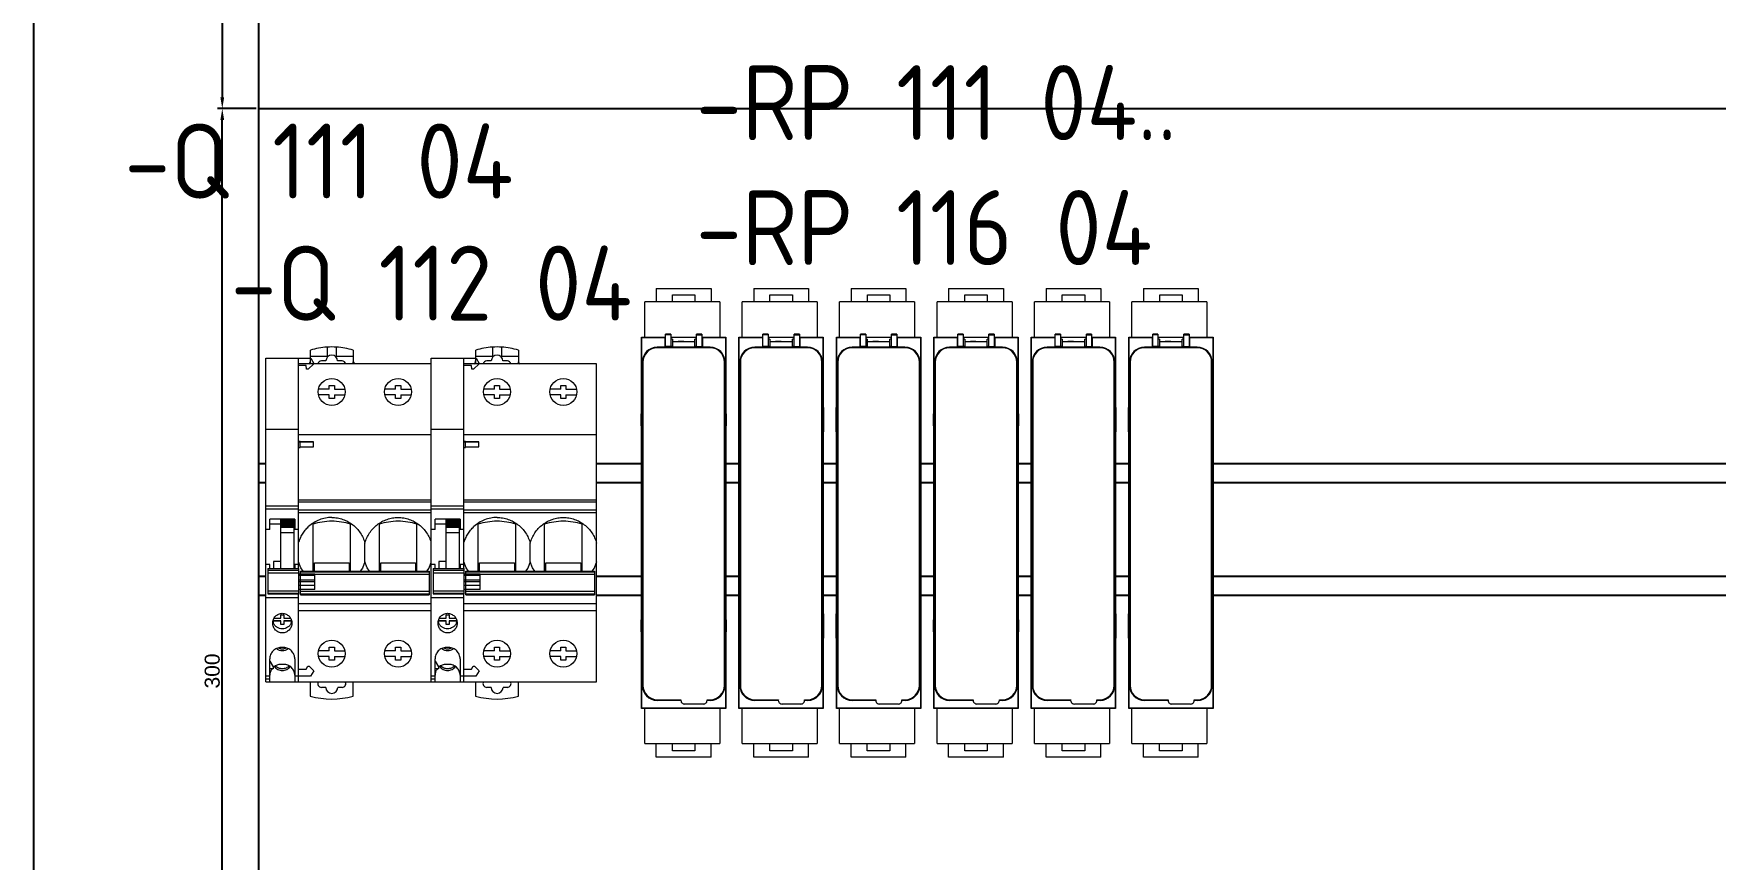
# Model space of a CAD drawing. Header units: millimetres. Extents: x 0 to 69574, y -5 to 41746.
# Drawn here: x 39064.2 to 39512.9, y 31439.2 to 31659.4 of the extents above; entities that cross this region are included whole.
import ezdxf
from ezdxf.enums import TextEntityAlignment as Align

# ---------------------------------------------------------------- set-up
doc = ezdxf.new("R2010")
doc.units = ezdxf.units.MM
doc.set_wipeout_variables(frame=1)
doc.layers.add('! NO PLOT !', color=7, linetype='Continuous', true_color=0xff75dd, plot=False)
doc.layers.add('000-PI-Oprema', color=30, linetype='Continuous', lineweight=5)
for name, color, linetype in [('000-PI-ORMAR', 2, 'Continuous'), ('000-PI_TEXT', 7, 'Continuous'), ('002-PI-Kabelska kanalica', 150, 'Continuous'), ('004-PI-DIN Šina', 3, 'Continuous')]:
    doc.layers.add(name, color=color, linetype=linetype)
doc.styles.add('PI0', font='isocpeur.ttf', dxfattribs={"width": 0.9})
doc.styles.get("Standard").update_dxf_attribs({"font": 'arial.ttf'})
doc.dimstyles.new('ISO-25', dxfattribs={"dimtxt": 4, "dimasz": 3, "dimexe": 1.25, "dimexo": 0.625, "dimtad": 1, "dimtxsty": 'Standard', "dimcen": 3, "dimadec": 0, "dimazin": 0, "dimtfac": 1, "dimtmove": 0, "dimatfit": 3, "dimfxl": 1, "dimarcsym": 0})

# ---------------------------------------------------------------- blocks, each defined once
blk = doc.blocks.new('*U1111')
at = {"layer": '004-PI-DIN Šina'}
blk.add_lwpolyline([(570, -17.5), (570, 17.5), (0, 17.5), (0, -17.5)], close=True, dxfattribs=at)
for points in [[(0, 12.5), (570, 12.5)], [(0, -12.5), (570, -12.5)]]:
    blk.add_lwpolyline(points, dxfattribs=at)
blk = doc.blocks.new('8606.000_montažna')
at = {"layer": '000-PI-ORMAR'}
blk.add_line((50683.39, 38449.42), (50683.39, 36559.42), dxfattribs=at)
blk = doc.blocks.new('*U1110')
at = {"layer": '002-PI-Kabelska kanalica'}
for p, q in [((40, -100), (40, 470)), ((-20, -100), (40, -100))]:
    blk.add_line(p, q, dxfattribs=at)
blk = doc.blocks.new('*D1394')
at = {"layer": '! NO PLOT !', "color": 0, "lineweight": -2, "ltscale": 0.25, "transparency": 16777216}
for p, q in [((39123.55, 31699.4), (39113.26, 31699.4)), ((39114.51, 31696.4), (39114.51, 31642.4)), ((39123.55, 31639.4), (39113.26, 31639.4))]:
    blk.add_line(p, q, dxfattribs=at)
at = {"layer": '! NO PLOT !', "color": 0, "ltscale": 0.25, "transparency": 16777216}
for points in [[(39114.01, 31696.4), (39115.01, 31696.4), (39114.51, 31699.4)], [(39114.01, 31642.4), (39115.01, 31642.4), (39114.51, 31639.4)]]:
    blk.add_solid(points, dxfattribs=at)
at = {"layer": 'Defpoints', "color": 0, "ltscale": 0.25, "transparency": 16777216}
for p in [(39124.17, 31699.4), (39114.51, 31639.4), (39124.17, 31639.4)]:
    blk.add_point(p, dxfattribs=at)
at = {"layer": '! NO PLOT !', "color": 0, "ltscale": 0.25, "transparency": 16777216, "insert": (39111.84, 31669.4), "char_height": 4, "attachment_point": 5, "rotation": 90}
blk.add_mtext('60', dxfattribs=at)
blk = doc.blocks.new('*D1370')
at = {"layer": '! NO PLOT !', "color": 0, "lineweight": -2, "ltscale": 0.25, "transparency": 16777216}
for p, q in [((39123.55, 31639.4), (39113.26, 31639.4)), ((39114.51, 31342.4), (39114.51, 31636.4)), ((39123.55, 31339.4), (39113.26, 31339.4))]:
    blk.add_line(p, q, dxfattribs=at)
at = {"layer": '! NO PLOT !', "color": 0, "ltscale": 0.25, "transparency": 16777216}
for points in [[(39114.01, 31636.4), (39115.01, 31636.4), (39114.51, 31639.4)], [(39114.01, 31342.4), (39115.01, 31342.4), (39114.51, 31339.4)]]:
    blk.add_solid(points, dxfattribs=at)
at = {"layer": 'Defpoints', "color": 0, "ltscale": 0.25, "transparency": 16777216}
for p in [(39114.51, 31639.4), (39124.17, 31639.4), (39124.17, 31339.4)]:
    blk.add_point(p, dxfattribs=at)
at = {"layer": '! NO PLOT !', "color": 0, "ltscale": 0.25, "transparency": 16777216, "insert": (39111.84, 31489.4), "char_height": 4, "attachment_point": 5, "rotation": 90}
blk.add_mtext('300', dxfattribs=at)
blk = doc.blocks.new('*U1084')
at = {"layer": '002-PI-Kabelska kanalica'}
for p, q in [((-20, -100), (-20, 1420)), ((40, -100), (40, 1420))]:
    blk.add_line(p, q, dxfattribs=at)
blk = doc.blocks.new('A9F74206')
at = {"layer": '000-PI-Oprema'}
for centre, radius, start, end in [((43774.23, 37206.69), 19.35, 93.7668, 107.1978), ((43774.23, 37206.69), 19.35, 86.3591, 93.7668), ((43774.23, 37206.69), 19.35, 72.9337, 86.3591), ((43774.21, 37154.14), 22, 254.849, 285.151)]:
    blk.add_arc(centre, radius, start, end, dxfattribs=at)
at = {"ltscale": 0.25}
blk.add_wipeout([(43765.36, 37221.54), (43800.76, 37221.54), (43800.76, 37136.74), (43765.36, 37136.74)], dxfattribs=at).dxf.layer = '000-PI-Oprema'
at = {"layer": '000-PI-Oprema'}
for p, q in [((43768.51, 37223.54), (43768.51, 37225.18)), ((43768.51, 37222.11), (43768.51, 37223.54)), ((43772.96, 37223.54), (43768.51, 37223.54)), ((43772.96, 37226), (43772.96, 37223.54)), ((43775.46, 37223.54), (43775.46, 37226)), ((43779.91, 37223.54), (43775.46, 37223.54)), ((43779.91, 37225.19), (43779.91, 37223.54)), ((43779.91, 37223.54), (43779.91, 37222.11)), ((43765.36, 37136.74), (43765.36, 37221.54)), ((43800.76, 37221.54), (43765.36, 37221.54)), ((43772.66, 37222.31), (43771.46, 37222.31)), ((43776.96, 37222.31), (43775.76, 37222.31)), ((43800.76, 37136.74), (43800.76, 37221.54)), ((43773.51, 37214.81), (43770.69, 37214.81)), ((43773.51, 37214.81), (43773.51, 37215.81)), ((43773.51, 37215.81), (43774.91, 37215.81)), ((43774.91, 37215.81), (43774.91, 37214.81)), ((43774.91, 37214.81), (43777.73, 37214.81)), ((43791.21, 37214.81), (43788.39, 37214.81)), ((43791.21, 37214.81), (43791.21, 37215.81)), ((43791.21, 37215.81), (43792.61, 37215.81)), ((43792.61, 37215.81), (43792.61, 37214.81)), ((43792.61, 37214.81), (43795.43, 37214.81)), ((43773.51, 37213.31), (43770.69, 37213.31)), ((43773.51, 37212.31), (43773.51, 37213.31)), ((43774.91, 37212.31), (43773.51, 37212.31)), ((43774.91, 37213.31), (43774.91, 37212.31)), ((43774.91, 37213.31), (43777.73, 37213.31)), ((43791.21, 37213.31), (43788.39, 37213.31)), ((43791.21, 37212.31), (43791.21, 37213.31)), ((43792.61, 37212.31), (43791.21, 37212.31)), ((43792.61, 37213.31), (43792.61, 37212.31)), ((43792.61, 37213.31), (43795.43, 37213.31)), ((43800.76, 37202.64), (43765.36, 37202.64)), ((43800.76, 37185.14), (43765.36, 37185.14)), ((43765.36, 37184.74), (43800.76, 37184.74)), ((43765.36, 37182.64), (43800.76, 37182.64)), ((43800.76, 37181.84), (43765.36, 37181.84)), ((43769.21, 37166.23), (43769.21, 37178.78)), ((43779.21, 37166.23), (43779.21, 37178.78)), ((43786.91, 37166.23), (43786.91, 37178.78)), ((43796.91, 37166.23), (43796.91, 37178.78)), ((43783.06, 37168.72), (43783.06, 37173.72)), ((43765.91, 37159.95), (43765.91, 37166.23)), ((43765.91, 37166.23), (43800.21, 37166.23)), ((43800.21, 37165.96), (43765.91, 37165.96)), ((43800.21, 37165.39), (43765.91, 37165.39)), ((43769.56, 37166.23), (43769.56, 37168.44)), ((43769.56, 37168.44), (43778.86, 37168.44)), ((43778.86, 37168.44), (43778.86, 37166.23)), ((43787.26, 37168.44), (43796.56, 37168.44)), ((43787.26, 37166.23), (43787.26, 37168.44)), ((43796.56, 37168.44), (43796.56, 37166.23)), ((43800.21, 37166.23), (43800.21, 37159.95)), ((43800.21, 37160.79), (43765.91, 37160.79)), ((43765.91, 37160.16), (43800.21, 37160.16)), ((43765.91, 37159.95), (43800.21, 37159.95)), ((43765.36, 37157.64), (43800.76, 37157.64)), ((43800.76, 37155.63), (43765.36, 37155.63)), ((43773.51, 37144.99), (43770.69, 37144.99)), ((43773.51, 37143.49), (43770.69, 37143.49)), ((43773.51, 37145.99), (43774.91, 37145.99)), ((43773.51, 37144.99), (43773.51, 37145.99)), ((43773.51, 37142.49), (43773.51, 37143.49)), ((43774.91, 37142.49), (43773.51, 37142.49)), ((43774.91, 37145.99), (43774.91, 37144.99)), ((43774.91, 37144.99), (43777.73, 37144.99)), ((43774.91, 37143.49), (43777.73, 37143.49)), ((43774.91, 37143.49), (43774.91, 37142.49)), ((43791.21, 37144.99), (43788.39, 37144.99)), ((43791.21, 37143.49), (43788.39, 37143.49)), ((43791.21, 37145.99), (43792.61, 37145.99)), ((43791.21, 37144.99), (43791.21, 37145.99)), ((43791.21, 37142.49), (43791.21, 37143.49)), ((43792.61, 37142.49), (43791.21, 37142.49)), ((43792.61, 37145.99), (43792.61, 37144.99)), ((43792.61, 37144.99), (43795.43, 37144.99)), ((43792.61, 37143.49), (43795.43, 37143.49)), ((43792.61, 37143.49), (43792.61, 37142.49)), ((43765.36, 37136.74), (43800.76, 37136.74)), ((43768.46, 37136.74), (43768.46, 37132.91)), ((43772.61, 37135.24), (43771.46, 37135.24)), ((43776.96, 37135.24), (43775.81, 37135.24)), ((43779.96, 37132.91), (43779.96, 37136.74))]:
    blk.add_line(p, q, dxfattribs=at)
for points in [[(43766.62, 37166.23), (43765.95, 37167.15), (43765.36, 37168.72)], [(43783.06, 37168.72), (43782.43, 37167.05), (43781.81, 37166.23)], [(43784.31, 37166.23), (43783.68, 37167.09), (43783.06, 37168.72)], [(43800.76, 37168.72), (43800.12, 37167.04), (43799.51, 37166.23)]]:
    blk.add_lwpolyline(points, dxfattribs=at)
for centre in [(43774.21, 37214.06), (43791.91, 37214.06), (43774.21, 37144.24), (43791.91, 37144.24)]:
    blk.add_circle(centre, 3.6, dxfattribs=at)
for centre, radius, start, end in [((43767.51, 37222.33), 0.997, 308.5163, 347.0319), ((43767.51, 37222.33), 0.997, 347.0631, 359.9849), ((43771.46, 37221.31), 1, 90.0557, 166.524), ((43776.96, 37221.31), 1, 13.4739, 89.9443), ((43780.91, 37222.33), 0.998, 180.0152, 192.8736), ((43780.91, 37222.33), 0.997, 192.9049, 231.4838), ((43771.46, 37136.24), 1, 149.9964, 270), ((43774.21, 37135.24), 1.6, 180, 0), ((43776.96, 37136.24), 1, 270, 30.0038)]:
    blk.add_arc(centre, radius, start, end, dxfattribs=at)
blk.add_ellipse((43774.21, 37222.31), major_axis=(0, 1.55), ratio=0.997493, start_param=-1.570796, end_param=1.570796, dxfattribs=at)
for points, knots in [([(43768.51, 37222.11), (43768.51, 37222.01), (43768.48, 37221.8), (43768.39, 37221.62), (43768.33, 37221.53)], [0, 0, 0, 0, 0.500039, 1, 1, 1, 1]), ([(43780.09, 37221.53), (43780.03, 37221.62), (43779.94, 37221.8), (43779.91, 37222.01), (43779.91, 37222.11)], [0, 0, 0, 0, 0.499961, 1, 1, 1, 1]), ([(43765.36, 37173.72), (43765.48, 37174.14), (43765.77, 37174.96), (43766.37, 37176.13), (43767.12, 37177.2), (43767.72, 37177.84), (43768.04, 37178.14)], [0, 0, 0, 0, 0.249803, 0.499808, 0.749905, 1, 1, 1, 1]), ([(43774.21, 37180.56), (43773.65, 37180.56), (43772.52, 37180.45), (43770.88, 37179.98), (43769.36, 37179.21), (43768.46, 37178.52), (43768.04, 37178.14)], [0, 0, 0, 0, 0.249983, 0.499973, 0.749982, 1, 1, 1, 1]), ([(43774.21, 37179.55), (43773.35, 37179.55), (43771.66, 37179.42), (43770, 37179.04), (43769.21, 37178.78)], [0, 0, 0, 0, 0.509146, 1, 1, 1, 1]), ([(43774.21, 37180.56), (43774.71, 37180.56), (43775.47, 37180.5), (43776.45, 37180.29), (43777.41, 37180), (43778.56, 37179.49), (43779.82, 37178.67), (43780.93, 37177.65), (43781.86, 37176.46), (43782.59, 37175.14), (43782.93, 37174.2), (43783.06, 37173.72)], [0, 0, 0, 0, 0.125046, 0.187644, 0.250209, 0.375224, 0.500253, 0.625262, 0.750232, 0.875163, 1, 1, 1, 1]), ([(43779.21, 37178.78), (43778.42, 37179.04), (43776.77, 37179.42), (43775.07, 37179.55), (43774.21, 37179.55)], [0, 0, 0, 0, 0.490854, 1, 1, 1, 1]), ([(43783.06, 37173.72), (43783.19, 37174.2), (43783.54, 37175.14), (43784.26, 37176.46), (43785.2, 37177.65), (43786.31, 37178.67), (43787.57, 37179.49), (43788.95, 37180.1), (43790.41, 37180.47), (43791.41, 37180.56), (43791.91, 37180.56)], [0, 0, 0, 0, 0.124861, 0.249813, 0.374793, 0.499813, 0.624849, 0.749888, 0.874952, 1, 1, 1, 1]), ([(43791.91, 37179.55), (43791.05, 37179.55), (43789.36, 37179.42), (43787.7, 37179.04), (43786.91, 37178.78)], [0, 0, 0, 0, 0.509146, 1, 1, 1, 1]), ([(43791.91, 37180.56), (43792.41, 37180.56), (43793.17, 37180.5), (43794.15, 37180.29), (43795.11, 37180), (43796.26, 37179.49), (43797.52, 37178.67), (43798.63, 37177.65), (43799.56, 37176.46), (43800.29, 37175.14), (43800.63, 37174.2), (43800.76, 37173.72)], [0, 0, 0, 0, 0.125046, 0.187644, 0.250209, 0.375224, 0.500253, 0.625262, 0.750232, 0.875163, 1, 1, 1, 1]), ([(43796.91, 37178.78), (43796.12, 37179.04), (43794.47, 37179.42), (43792.77, 37179.55), (43791.91, 37179.55)], [0, 0, 0, 0, 0.490854, 1, 1, 1, 1])]:
    blk.add_open_spline(points, degree=3, knots=knots, dxfattribs=at)
blk = doc.blocks.new('A9A26914')
at = {"layer": '000-PI-Oprema'}
for p, q in [((43592.56, 37141.85), (43593.37, 37140.45)), ((43593.37, 37140.45), (43591.87, 37138.95)), ((43593.32, 37118.23), (43593.32, 37119.58)), ((43593.67, 37080.21), (43593.67, 37084.29)), ((43591.81, 37059.7), (43592.18, 37059.7)), ((43592.18, 37059.7), (43593.37, 37058.51)), ((43593.37, 37058.51), (43592.53, 37057.05))]:
    blk.add_line(p, q, dxfattribs=at)
at = {"ltscale": 0.25}
blk.add_wipeout([(43580.62, 37055.55), (43589.32, 37055.55), (43589.32, 37141.85), (43580.62, 37141.85)], dxfattribs=at).dxf.layer = '000-PI-Oprema'
at = {"layer": '000-PI-Oprema'}
for p, q in [((43580.62, 37055.55), (43580.62, 37141.85)), ((43580.62, 37141.85), (43592.56, 37141.85)), ((43589.32, 37085.77), (43589.32, 37141.85)), ((43591.37, 37139.95), (43589.32, 37139.95)), ((43591.46, 37138.95), (43591.37, 37139.95)), ((43591.87, 37138.95), (43591.46, 37138.95)), ((43580.62, 37122.95), (43589.32, 37122.95)), ((43589.32, 37119.67), (43589.72, 37119.67)), ((43589.72, 37119.66), (43589.32, 37119.66)), ((43589.72, 37119.51), (43589.32, 37119.51)), ((43589.72, 37118.05), (43589.72, 37119.67)), ((43593.32, 37119.58), (43589.72, 37119.58)), ((43589.72, 37119.58), (43593.32, 37119.58)), ((43589.72, 37119.52), (43593.32, 37119.52)), ((43589.32, 37118.05), (43589.72, 37118.05)), ((43589.72, 37118.23), (43593.32, 37118.23)), ((43589.32, 37102.44), (43580.62, 37102.44)), ((43580.62, 37101.65), (43589.32, 37101.65)), ((43581.62, 37096.19), (43581.62, 37098.96)), ((43588.32, 37098.96), (43581.62, 37098.96)), ((43581.62, 37097.69), (43584.62, 37097.69)), ((43584.62, 37085.77), (43584.62, 37098.76)), ((43584.62, 37098.76), (43588.12, 37098.76)), ((43588.12, 37098.72), (43584.62, 37098.72)), ((43584.62, 37098.61), (43588.12, 37098.61)), ((43588.12, 37098.28), (43584.62, 37098.28)), ((43584.62, 37098.05), (43588.12, 37098.05)), ((43588.12, 37097.72), (43584.62, 37097.72)), ((43584.62, 37097.49), (43588.12, 37097.49)), ((43588.12, 37097.16), (43584.62, 37097.16)), ((43584.62, 37097.03), (43588.12, 37097.03)), ((43588.12, 37096.72), (43584.62, 37096.72)), ((43588.12, 37085.77), (43588.12, 37098.76)), ((43588.12, 37097.69), (43588.32, 37097.69)), ((43588.32, 37098.96), (43588.32, 37096.19)), ((43581.62, 37096.19), (43580.62, 37096.19)), ((43584.62, 37095.33), (43588.12, 37095.33)), ((43589.32, 37096.19), (43588.32, 37096.19)), ((43581.12, 37085.77), (43589.37, 37085.77)), ((43581.12, 37085.77), (43581.12, 37079.02)), ((43589.37, 37085.28), (43581.12, 37085.28)), ((43581.12, 37084.64), (43589.37, 37084.64)), ((43581.62, 37085.77), (43581.62, 37086.84)), ((43584.62, 37087.65), (43582.62, 37087.65)), ((43582.62, 37087.65), (43582.62, 37085.77)), ((43588.32, 37086.84), (43588.32, 37085.77)), ((43589.37, 37079.02), (43589.37, 37085.77)), ((43593.67, 37084.29), (43589.37, 37084.29)), ((43589.37, 37084), (43593.67, 37084)), ((43589.37, 37079.75), (43581.12, 37079.75)), ((43589.37, 37079.1), (43581.12, 37079.1)), ((43581.12, 37079.02), (43589.37, 37079.02)), ((43589.32, 37055.55), (43589.32, 37079.02)), ((43593.67, 37082.64), (43589.37, 37082.64)), ((43593.67, 37082.21), (43589.37, 37082.21)), ((43589.37, 37081.31), (43593.67, 37081.31)), ((43593.67, 37080.21), (43589.37, 37080.21)), ((43589.32, 37077.95), (43580.62, 37077.95)), ((43584.57, 37071.74), (43582.48, 37071.74)), ((43584.57, 37071.77), (43582.49, 37071.77)), ((43582.76, 37072.5), (43584.57, 37072.5)), ((43584.57, 37073.42), (43585.37, 37073.42)), ((43584.57, 37072.5), (43584.57, 37073.42)), ((43584.57, 37070.83), (43584.57, 37071.77)), ((43585.37, 37070.85), (43584.57, 37070.85)), ((43585.37, 37070.83), (43584.57, 37070.83)), ((43585.37, 37073.42), (43585.37, 37072.5)), ((43585.37, 37072.5), (43587.18, 37072.5)), ((43587.46, 37071.77), (43585.37, 37071.77)), ((43585.37, 37071.77), (43585.37, 37070.83)), ((43587.46, 37071.74), (43585.37, 37071.74)), ((43581.62, 37055.55), (43581.62, 37061.64)), ((43581.62, 37061.05), (43582.57, 37059.55)), ((43585.32, 37064.67), (43584.62, 37064.67)), ((43588.32, 37061.64), (43588.32, 37055.55)), ((43581.62, 37057.05), (43580.62, 37057.05)), ((43580.62, 37056.35), (43581.62, 37056.35)), ((43582.57, 37059.05), (43581.62, 37059.05)), ((43582.57, 37059.55), (43582.57, 37059.05)), ((43585.37, 37060.17), (43584.57, 37060.17)), ((43585.32, 37060.18), (43584.62, 37060.18)), ((43592.53, 37057.05), (43588.32, 37057.05)), ((43589.32, 37058.95), (43591.37, 37058.95)), ((43591.37, 37058.95), (43591.81, 37059.7)), ((43580.62, 37055.55), (43589.32, 37055.55))]:
    blk.add_line(p, q, dxfattribs=at)
for centre, radius, start, end in [((43584.83, 37072.14), 2.41, 191.0149, 198.7633), ((43584.83, 37072.14), 2.41, 198.7596, 203.3378), ((43585.11, 37072.14), 2.41, 336.663, 341.241), ((43585.12, 37072.14), 2.4, 341.2373, 348.9979), ((43584.97, 37066.95), 2.61, 245.6606, 256.7055), ((43584.97, 37066.97), 2.63, 256.711, 261.1084), ((43584.97, 37066.98), 2.64, 261.103, 269.9851), ((43584.97, 37066.98), 2.64, 270.0149, 278.8976), ((43584.97, 37066.97), 2.63, 278.8922, 283.2899), ((43584.98, 37066.95), 2.61, 283.2884, 294.3539), ((43584.56, 37057.2), 2.96, 130.1561, 132.1545)]:
    blk.add_arc(centre, radius, start, end, dxfattribs=at)
for points in [[(43581.62, 37086.84), (43581.29, 37086.84), (43580.96, 37086.84), (43580.62, 37086.84)], [(43589.32, 37086.84), (43588.99, 37086.84), (43588.66, 37086.84), (43588.32, 37086.84)]]:
    blk.add_open_spline(points, degree=3, dxfattribs=at)
for points, knots in [([(43582.42, 37071.19), (43582.42, 37071.36), (43582.45, 37071.7), (43582.6, 37072.19), (43582.83, 37072.64), (43583.15, 37073.05), (43583.53, 37073.38), (43583.98, 37073.63), (43584.46, 37073.78), (43584.8, 37073.82), (43584.97, 37073.82)], [0, 0, 0, 0, 0.124919, 0.249956, 0.374927, 0.499943, 0.624963, 0.749961, 0.875027, 1, 1, 1, 1]), ([(43584.97, 37068.59), (43584.8, 37068.59), (43584.47, 37068.62), (43583.98, 37068.77), (43583.53, 37069.02), (43583.15, 37069.35), (43582.83, 37069.75), (43582.6, 37070.2), (43582.45, 37070.69), (43582.42, 37071.03), (43582.42, 37071.19)], [0, 0, 0, 0, 0.125015, 0.250108, 0.375103, 0.5001, 0.625084, 0.750024, 0.875056, 1, 1, 1, 1]), ([(43584.97, 37069.67), (43584.72, 37069.67), (43584.22, 37069.74), (43583.54, 37070.05), (43582.98, 37070.54), (43582.72, 37070.96), (43582.62, 37071.19)], [0, 0, 0, 0, 0.252806, 0.5042, 0.753336, 1, 1, 1, 1]), ([(43584.97, 37073.82), (43585.14, 37073.82), (43585.48, 37073.78), (43585.97, 37073.63), (43586.41, 37073.38), (43586.8, 37073.05), (43587.11, 37072.64), (43587.35, 37072.19), (43587.49, 37071.7), (43587.52, 37071.36), (43587.52, 37071.19)], [0, 0, 0, 0, 0.124979, 0.250049, 0.375041, 0.500054, 0.625065, 0.750031, 0.875075, 1, 1, 1, 1]), ([(43587.52, 37071.19), (43587.52, 37071.03), (43587.49, 37070.69), (43587.35, 37070.2), (43587.11, 37069.75), (43586.8, 37069.35), (43586.41, 37069.02), (43585.97, 37068.77), (43585.48, 37068.62), (43585.14, 37068.59), (43584.97, 37068.59)], [0, 0, 0, 0, 0.12494, 0.249969, 0.374913, 0.499901, 0.624903, 0.749901, 0.87499, 1, 1, 1, 1]), ([(43587.33, 37071.19), (43587.23, 37070.96), (43586.97, 37070.54), (43586.4, 37070.05), (43585.72, 37069.74), (43585.22, 37069.67), (43584.97, 37069.67)], [0, 0, 0, 0, 0.246664, 0.4958, 0.747194, 1, 1, 1, 1]), ([(43584.62, 37064.67), (43584.43, 37064.67), (43584.03, 37064.63), (43583.46, 37064.45), (43582.94, 37064.17), (43582.48, 37063.79), (43582.11, 37063.32), (43581.83, 37062.8), (43581.66, 37062.23), (43581.62, 37061.83), (43581.62, 37061.64)], [0, 0, 0, 0, 0.12527, 0.250537, 0.375716, 0.500798, 0.625765, 0.75061, 0.875372, 1, 1, 1, 1]), ([(43583.42, 37064.41), (43583.64, 37064.24), (43584.14, 37063.99), (43584.7, 37063.9), (43584.97, 37063.9)], [0, 0, 0, 0, 0.49829, 1, 1, 1, 1]), ([(43584.97, 37063.9), (43585.25, 37063.9), (43585.8, 37063.99), (43586.3, 37064.24), (43586.53, 37064.41)], [0, 0, 0, 0, 0.50171, 1, 1, 1, 1]), ([(43588.32, 37061.64), (43588.32, 37061.83), (43588.28, 37062.23), (43588.11, 37062.8), (43587.84, 37063.32), (43587.46, 37063.78), (43587.01, 37064.17), (43586.48, 37064.45), (43585.92, 37064.63), (43585.52, 37064.67), (43585.32, 37064.67)], [0, 0, 0, 0, 0.124613, 0.249358, 0.374199, 0.499167, 0.62425, 0.749435, 0.874718, 1, 1, 1, 1]), ([(43582.25, 37059.06), (43582.15, 37058.93), (43581.97, 37058.66), (43581.77, 37058.23), (43581.65, 37057.76), (43581.62, 37057.44), (43581.62, 37057.29)], [0, 0, 0, 0, 0.251445, 0.501677, 0.751234, 1, 1, 1, 1]), ([(43584.62, 37060.18), (43584.44, 37060.18), (43584.08, 37060.15), (43583.56, 37060.01), (43583.08, 37059.79), (43582.78, 37059.58), (43582.65, 37059.47)], [0, 0, 0, 0, 0.251122, 0.501975, 0.751634, 1, 1, 1, 1]), ([(43582.87, 37059.64), (43582.99, 37059.47), (43583.26, 37059.17), (43583.78, 37058.83), (43584.36, 37058.62), (43584.77, 37058.57), (43584.97, 37058.57)], [0, 0, 0, 0, 0.247399, 0.496815, 0.747955, 1, 1, 1, 1]), ([(43584.97, 37059.01), (43584.8, 37059.01), (43584.45, 37059.04), (43583.95, 37059.2), (43583.5, 37059.44), (43583.23, 37059.67), (43583.11, 37059.79)], [0, 0, 0, 0, 0.251537, 0.502418, 0.752062, 1, 1, 1, 1]), ([(43586.83, 37059.79), (43586.71, 37059.67), (43586.45, 37059.44), (43585.99, 37059.2), (43585.49, 37059.04), (43585.15, 37059.01), (43584.97, 37059.01)], [0, 0, 0, 0, 0.247939, 0.497584, 0.748464, 1, 1, 1, 1]), ([(43584.97, 37058.57), (43585.18, 37058.57), (43585.59, 37058.62), (43586.17, 37058.83), (43586.68, 37059.17), (43586.96, 37059.47), (43587.07, 37059.64)], [0, 0, 0, 0, 0.252045, 0.503185, 0.752601, 1, 1, 1, 1]), ([(43588.32, 37057.29), (43588.32, 37057.48), (43588.28, 37057.86), (43588.11, 37058.4), (43587.83, 37058.91), (43587.46, 37059.35), (43587, 37059.71), (43586.48, 37059.98), (43585.91, 37060.15), (43585.52, 37060.18), (43585.32, 37060.18)], [0, 0, 0, 0, 0.12283, 0.246082, 0.369858, 0.494448, 0.619883, 0.746065, 0.872922, 1, 1, 1, 1])]:
    blk.add_open_spline(points, degree=3, knots=knots, dxfattribs=at)
blk = doc.blocks.new('XPSBAC14AC')
blk.add_wipeout([(51947.94, 38327.31), (51951.03, 38327.31), (51951.03, 38330.91), (51965.63, 38330.91), (51965.63, 38327.31), (51967.94, 38327.31), (51967.94, 38317.9), (51969.58, 38317.9), (51969.58, 38218.9), (51967.94, 38218.9), (51967.94, 38209.5), (51965.63, 38209.5), (51965.63, 38205.9), (51951.03, 38205.9), (51951.03, 38209.5), (51947.94, 38209.5), (51947.94, 38218.9), (51947.08, 38218.9), (51947.08, 38317.9), (51947.94, 38317.9)]).dxf.layer = '000-PI-Oprema'
at = {"layer": '000-PI-Oprema'}
for p, q in [((51951.03, 38330.91), (51965.63, 38330.91)), ((51951.03, 38330.91), (51951.03, 38327.31)), ((51965.63, 38330.91), (51965.63, 38327.31)), ((51967.94, 38327.31), (51947.94, 38327.31)), ((51947.94, 38317.9), (51947.94, 38327.31)), ((51955.34, 38329.2), (51961.33, 38329.2)), ((51955.34, 38327.31), (51955.34, 38329.2)), ((51961.33, 38329.2), (51961.33, 38327.31)), ((51967.94, 38327.31), (51967.94, 38317.9)), ((51947.08, 38317.9), (51953.47, 38317.9)), ((51947.17, 38317.82), (51947.08, 38317.9)), ((51947.08, 38299.18), (51947.08, 38317.9)), ((51947.17, 38317.82), (51953.33, 38317.82)), ((51947.17, 38218.99), (51947.17, 38317.82)), ((51953.33, 38317.9), (51953.33, 38315.25)), ((51953.47, 38317.4), (51953.33, 38317.4)), ((51954.89, 38318.75), (51953.47, 38318.75)), ((51953.47, 38315.09), (51953.47, 38318.75)), ((51954.89, 38318.56), (51953.47, 38318.56)), ((51954.89, 38318.75), (51954.89, 38315.09)), ((51954.89, 38317.9), (51961.77, 38317.9)), ((51955.33, 38317.4), (51954.89, 38317.4)), ((51955.33, 38317.4), (51955.33, 38315.4)), ((51961.77, 38317.4), (51961.33, 38317.4)), ((51961.33, 38315.4), (51961.33, 38317.4)), ((51963.19, 38318.75), (51961.77, 38318.75)), ((51961.77, 38315.09), (51961.77, 38318.75)), ((51961.77, 38318.56), (51963.19, 38318.56)), ((51963.19, 38318.75), (51963.19, 38315.09)), ((51963.19, 38317.9), (51969.58, 38317.9)), ((51963.33, 38317.4), (51963.19, 38317.4)), ((51963.33, 38317.9), (51963.33, 38315.25)), ((51963.33, 38317.82), (51969.49, 38317.82)), ((51969.49, 38317.82), (51969.58, 38317.9)), ((51969.49, 38317.82), (51969.49, 38218.99)), ((51969.58, 38317.9), (51969.58, 38299.18)), ((51953.47, 38315.25), (51951.28, 38315.25)), ((51951.28, 38315.08), (51951.28, 38315.25)), ((51965.38, 38315.08), (51951.28, 38315.08)), ((51953.47, 38315.4), (51953.33, 38315.4)), ((51954.89, 38315.46), (51953.47, 38315.46)), ((51955.33, 38315.4), (51954.89, 38315.4)), ((51961.77, 38315.25), (51954.89, 38315.25)), ((51955.33, 38316.76), (51958.33, 38316.79)), ((51958.33, 38316.79), (51961.33, 38316.76)), ((51961.77, 38315.4), (51961.33, 38315.4)), ((51961.77, 38315.46), (51963.19, 38315.46)), ((51963.33, 38315.4), (51963.19, 38315.4)), ((51965.38, 38315.25), (51963.19, 38315.25)), ((51965.38, 38315.25), (51965.38, 38315.08)), ((51947.28, 38311.25), (51947.45, 38311.25)), ((51947.28, 38311.25), (51947.28, 38225.05)), ((51947.45, 38311.25), (51947.45, 38225.05)), ((51969.21, 38311.25), (51969.38, 38311.25)), ((51969.21, 38225.05), (51969.21, 38311.25)), ((51969.38, 38225.05), (51969.38, 38311.25)), ((51947.14, 38300.15), (51947.08, 38300.15)), ((51969.58, 38300.15), (51969.53, 38300.15)), ((51947.02, 38297.5), (51947.11, 38297.5)), ((51947.02, 38294.3), (51947.02, 38297.5)), ((51947.06, 38299.15), (51947.14, 38299.23)), ((51947.06, 38297.5), (51947.06, 38299.15)), ((51947.11, 38297.67), (51947.08, 38297.67)), ((51947.08, 38297.67), (51947.08, 38297.5)), ((51947.11, 38294.13), (51947.11, 38297.67)), ((51969.53, 38299.23), (51969.61, 38299.15)), ((51969.59, 38297.67), (51969.56, 38297.67)), ((51969.56, 38297.67), (51969.56, 38294.13)), ((51969.56, 38297.5), (51969.64, 38297.5)), ((51969.59, 38297.5), (51969.59, 38297.67)), ((51969.61, 38299.15), (51969.61, 38297.5)), ((51969.64, 38297.5), (51969.64, 38294.3)), ((51947.11, 38294.3), (51947.02, 38294.3)), ((51947.06, 38292.65), (51947.06, 38294.3)), ((51947.14, 38292.58), (51947.06, 38292.65)), ((51947.08, 38294.3), (51947.08, 38294.13)), ((51947.08, 38294.13), (51947.11, 38294.13)), ((51947.08, 38244.18), (51947.08, 38292.63)), ((51947.08, 38291.65), (51947.14, 38291.65)), ((51969.61, 38292.65), (51969.53, 38292.58)), ((51969.53, 38291.65), (51969.58, 38291.65)), ((51969.64, 38294.3), (51969.56, 38294.3)), ((51969.56, 38294.13), (51969.59, 38294.13)), ((51969.58, 38292.63), (51969.58, 38244.18)), ((51969.59, 38294.13), (51969.59, 38294.3)), ((51969.61, 38294.3), (51969.61, 38292.65)), ((51947.02, 38239.3), (51947.02, 38242.5)), ((51947.02, 38242.5), (51947.11, 38242.5)), ((51947.06, 38244.15), (51947.14, 38244.23)), ((51947.06, 38242.5), (51947.06, 38244.15)), ((51947.14, 38245.15), (51947.08, 38245.15)), ((51947.08, 38242.67), (51947.08, 38242.5)), ((51947.11, 38242.67), (51947.08, 38242.67)), ((51947.11, 38239.13), (51947.11, 38242.67)), ((51969.58, 38245.15), (51969.53, 38245.15)), ((51969.53, 38244.23), (51969.61, 38244.15)), ((51969.56, 38242.67), (51969.56, 38239.13)), ((51969.59, 38242.67), (51969.56, 38242.67)), ((51969.56, 38242.5), (51969.64, 38242.5)), ((51969.59, 38242.5), (51969.59, 38242.67)), ((51969.61, 38244.15), (51969.61, 38242.5)), ((51969.64, 38242.5), (51969.64, 38239.3)), ((51947.11, 38239.3), (51947.02, 38239.3)), ((51947.06, 38237.65), (51947.06, 38239.3)), ((51947.14, 38237.58), (51947.06, 38237.65)), ((51947.08, 38239.3), (51947.08, 38239.13)), ((51947.08, 38239.13), (51947.11, 38239.13)), ((51947.08, 38218.9), (51947.08, 38237.63)), ((51947.08, 38236.65), (51947.14, 38236.65)), ((51969.61, 38237.65), (51969.53, 38237.58)), ((51969.53, 38236.65), (51969.58, 38236.65)), ((51969.64, 38239.3), (51969.56, 38239.3)), ((51969.56, 38239.13), (51969.59, 38239.13)), ((51969.58, 38237.63), (51969.58, 38218.9)), ((51969.59, 38239.13), (51969.59, 38239.3)), ((51969.61, 38239.3), (51969.61, 38237.65)), ((51947.45, 38225.05), (51947.28, 38225.05)), ((51969.38, 38225.05), (51969.21, 38225.05)), ((51947.17, 38218.99), (51947.08, 38218.9)), ((51969.58, 38218.9), (51947.08, 38218.9)), ((51969.49, 38218.99), (51947.17, 38218.99)), ((51947.94, 38209.5), (51947.94, 38218.9)), ((51951.28, 38221.05), (51951.28, 38221.22)), ((51951.28, 38221.22), (51957.6, 38221.22)), ((51957.6, 38221.05), (51951.28, 38221.05)), ((51963.58, 38220.05), (51958.58, 38220.05)), ((51964.57, 38221.22), (51965.42, 38221.22)), ((51965.43, 38221.05), (51964.57, 38221.05)), ((51965.43, 38221.05), (51965.42, 38221.22)), ((51967.94, 38218.9), (51967.94, 38209.5)), ((51969.49, 38218.99), (51969.58, 38218.9)), ((51947.94, 38209.5), (51967.94, 38209.5)), ((51951.03, 38205.9), (51951.03, 38209.5)), ((51965.63, 38205.9), (51951.03, 38205.9)), ((51955.33, 38207.61), (51955.33, 38209.5)), ((51961.33, 38207.61), (51955.33, 38207.61)), ((51961.33, 38209.5), (51961.33, 38207.61)), ((51965.63, 38205.9), (51965.63, 38209.5))]:
    blk.add_line(p, q, dxfattribs=at)
for centre, radius, start, end in [((51951.28, 38311.25), 4, 90, 180), ((51951.28, 38311.25), 3.83, 90, 180), ((51976.28, 37111.64), 1205.24, 90.85346, 90.99635), ((51965.38, 38311.25), 4, 0, 90), ((51965.38, 38311.25), 3.83, 0, 90), ((51951.28, 38225.05), 4, 180, 270), ((51951.28, 38225.05), 3.83, 180, 270), ((51965.38, 38225.05), 3.83, 270.6387, 0), ((51965.38, 38225.05), 4, 270.625, 0), ((51958.58, 38221.05), 1, 170.1939, 270), ((51963.58, 38221.05), 0.998, 270, 9.9366)]:
    blk.add_arc(centre, radius, start, end, dxfattribs=at)
for points, knots in [([(51947.14, 38299.69), (51947.14, 38299.72), (51947.14, 38299.78), (51947.14, 38299.87), (51947.14, 38299.94), (51947.14, 38300.01), (51947.14, 38300.06), (51947.14, 38300.1), (51947.14, 38300.12), (51947.14, 38300.13), (51947.14, 38300.14), (51947.14, 38300.15), (51947.14, 38300.15), (51947.14, 38300.15)], [0, 0, 0, 0, 0.193096, 0.38017, 0.553085, 0.705022, 0.829881, 0.880646, 0.922911, 0.956185, 0.980215, 0.994834, 1, 1, 1, 1]), ([(51947.14, 38299.23), (51947.14, 38299.23), (51947.14, 38299.24), (51947.14, 38299.24), (51947.14, 38299.25), (51947.14, 38299.28), (51947.14, 38299.32), (51947.14, 38299.37), (51947.14, 38299.44), (51947.14, 38299.55), (51947.14, 38299.63), (51947.14, 38299.69)], [0, 0, 0, 0, 0.00666, 0.022616, 0.047761, 0.081913, 0.175972, 0.300944, 0.452175, 0.623721, 1, 1, 1, 1]), ([(51969.53, 38300.15), (51969.53, 38300.15), (51969.53, 38300.15), (51969.53, 38300.14), (51969.53, 38300.13), (51969.53, 38300.12), (51969.53, 38300.1), (51969.52, 38300.06), (51969.52, 38300.01), (51969.52, 38299.94), (51969.52, 38299.87), (51969.52, 38299.78), (51969.52, 38299.72), (51969.52, 38299.69)], [0, 0, 0, 0, 0.005166, 0.019785, 0.043815, 0.077089, 0.119354, 0.170119, 0.294978, 0.446915, 0.61983, 0.806904, 1, 1, 1, 1]), ([(51969.52, 38299.69), (51969.52, 38299.63), (51969.52, 38299.55), (51969.52, 38299.44), (51969.52, 38299.37), (51969.52, 38299.32), (51969.53, 38299.28), (51969.53, 38299.25), (51969.53, 38299.24), (51969.53, 38299.24), (51969.53, 38299.23), (51969.53, 38299.23)], [0, 0, 0, 0, 0.376279, 0.547825, 0.699056, 0.824028, 0.918087, 0.952239, 0.977384, 0.99334, 1, 1, 1, 1]), ([(51947.14, 38292.11), (51947.14, 38292.17), (51947.14, 38292.26), (51947.14, 38292.36), (51947.14, 38292.43), (51947.14, 38292.49), (51947.14, 38292.53), (51947.14, 38292.55), (51947.14, 38292.56), (51947.14, 38292.57), (51947.14, 38292.58), (51947.14, 38292.58)], [0, 0, 0, 0, 0.37628, 0.547819, 0.699055, 0.824029, 0.918087, 0.952239, 0.977384, 0.99334, 1, 1, 1, 1]), ([(51947.14, 38291.65), (51947.14, 38291.65), (51947.14, 38291.66), (51947.14, 38291.66), (51947.14, 38291.68), (51947.14, 38291.69), (51947.14, 38291.71), (51947.14, 38291.74), (51947.14, 38291.79), (51947.14, 38291.86), (51947.14, 38291.94), (51947.14, 38292.03), (51947.14, 38292.08), (51947.14, 38292.11)], [0, 0, 0, 0, 0.005166, 0.019784, 0.043814, 0.077089, 0.119356, 0.170122, 0.294977, 0.4469, 0.619834, 0.806964, 1, 1, 1, 1]), ([(51969.53, 38292.58), (51969.53, 38292.58), (51969.53, 38292.57), (51969.53, 38292.56), (51969.53, 38292.55), (51969.53, 38292.53), (51969.52, 38292.49), (51969.52, 38292.43), (51969.52, 38292.36), (51969.52, 38292.26), (51969.52, 38292.17), (51969.52, 38292.11)], [0, 0, 0, 0, 0.00666, 0.022616, 0.047761, 0.081913, 0.175972, 0.300945, 0.452176, 0.623721, 1, 1, 1, 1]), ([(51969.52, 38292.11), (51969.52, 38292.08), (51969.52, 38292.03), (51969.52, 38291.94), (51969.52, 38291.86), (51969.52, 38291.79), (51969.52, 38291.74), (51969.53, 38291.71), (51969.53, 38291.69), (51969.53, 38291.68), (51969.53, 38291.66), (51969.53, 38291.66), (51969.53, 38291.65), (51969.53, 38291.65)], [0, 0, 0, 0, 0.193096, 0.38017, 0.553085, 0.705023, 0.829882, 0.880646, 0.922912, 0.956185, 0.980215, 0.994834, 1, 1, 1, 1]), ([(51947.14, 38244.69), (51947.14, 38244.72), (51947.14, 38244.78), (51947.14, 38244.87), (51947.14, 38244.94), (51947.14, 38245.01), (51947.14, 38245.06), (51947.14, 38245.1), (51947.14, 38245.12), (51947.14, 38245.13), (51947.14, 38245.14), (51947.14, 38245.15), (51947.14, 38245.15), (51947.14, 38245.15)], [0, 0, 0, 0, 0.193096, 0.38017, 0.553085, 0.705022, 0.829881, 0.880646, 0.922911, 0.956185, 0.980215, 0.994834, 1, 1, 1, 1]), ([(51947.14, 38244.23), (51947.14, 38244.23), (51947.14, 38244.24), (51947.14, 38244.24), (51947.14, 38244.25), (51947.14, 38244.28), (51947.14, 38244.32), (51947.14, 38244.37), (51947.14, 38244.44), (51947.14, 38244.55), (51947.14, 38244.63), (51947.14, 38244.69)], [0, 0, 0, 0, 0.00666, 0.022616, 0.047761, 0.081913, 0.175972, 0.300944, 0.452175, 0.623721, 1, 1, 1, 1]), ([(51969.53, 38245.15), (51969.53, 38245.15), (51969.53, 38245.15), (51969.53, 38245.14), (51969.53, 38245.13), (51969.53, 38245.12), (51969.53, 38245.1), (51969.52, 38245.06), (51969.52, 38245.01), (51969.52, 38244.94), (51969.52, 38244.87), (51969.52, 38244.78), (51969.52, 38244.72), (51969.52, 38244.69)], [0, 0, 0, 0, 0.005166, 0.019785, 0.043815, 0.077089, 0.119354, 0.170119, 0.294978, 0.446915, 0.61983, 0.806904, 1, 1, 1, 1]), ([(51969.52, 38244.69), (51969.52, 38244.63), (51969.52, 38244.55), (51969.52, 38244.44), (51969.52, 38244.37), (51969.52, 38244.32), (51969.53, 38244.28), (51969.53, 38244.25), (51969.53, 38244.24), (51969.53, 38244.24), (51969.53, 38244.23), (51969.53, 38244.23)], [0, 0, 0, 0, 0.376279, 0.547825, 0.699056, 0.824028, 0.918087, 0.952239, 0.977384, 0.99334, 1, 1, 1, 1]), ([(51947.14, 38237.11), (51947.14, 38237.17), (51947.14, 38237.26), (51947.14, 38237.36), (51947.14, 38237.43), (51947.14, 38237.49), (51947.14, 38237.53), (51947.14, 38237.55), (51947.14, 38237.56), (51947.14, 38237.57), (51947.14, 38237.58), (51947.14, 38237.58)], [0, 0, 0, 0, 0.37628, 0.547819, 0.699055, 0.824029, 0.918087, 0.952239, 0.977384, 0.99334, 1, 1, 1, 1]), ([(51947.14, 38236.65), (51947.14, 38236.65), (51947.14, 38236.66), (51947.14, 38236.66), (51947.14, 38236.68), (51947.14, 38236.69), (51947.14, 38236.71), (51947.14, 38236.74), (51947.14, 38236.79), (51947.14, 38236.86), (51947.14, 38236.94), (51947.14, 38237.03), (51947.14, 38237.08), (51947.14, 38237.11)], [0, 0, 0, 0, 0.005166, 0.019784, 0.043814, 0.077089, 0.119356, 0.170122, 0.294977, 0.4469, 0.619834, 0.806964, 1, 1, 1, 1]), ([(51969.53, 38237.58), (51969.53, 38237.58), (51969.53, 38237.57), (51969.53, 38237.56), (51969.53, 38237.55), (51969.53, 38237.53), (51969.52, 38237.49), (51969.52, 38237.43), (51969.52, 38237.36), (51969.52, 38237.26), (51969.52, 38237.17), (51969.52, 38237.11)], [0, 0, 0, 0, 0.00666, 0.022616, 0.047761, 0.081913, 0.175972, 0.300945, 0.452176, 0.623721, 1, 1, 1, 1]), ([(51969.52, 38237.11), (51969.52, 38237.08), (51969.52, 38237.03), (51969.52, 38236.94), (51969.52, 38236.86), (51969.52, 38236.79), (51969.52, 38236.74), (51969.53, 38236.71), (51969.53, 38236.69), (51969.53, 38236.68), (51969.53, 38236.66), (51969.53, 38236.66), (51969.53, 38236.65), (51969.53, 38236.65)], [0, 0, 0, 0, 0.193096, 0.38017, 0.553085, 0.705023, 0.829882, 0.880646, 0.922912, 0.956185, 0.980215, 0.994834, 1, 1, 1, 1])]:
    blk.add_open_spline(points, degree=3, knots=knots, dxfattribs=at)
blk = doc.blocks.new('*U1365')
at = {"layer": '000-PI-Oprema', "ltscale": 0.25}
blk.add_blockref('XPSBAC14AC', (-51958.33, -38268.4), dxfattribs=at)
blk = doc.blocks.new('*U1366')
at = {"color": 0, "linetype": 'ByBlock', "lineweight": -2, "transparency": 16777216}
for p in [(0, 0), (26, 0), (52, 0), (78, 0), (104, 0), (130, 0)]:
    blk.add_blockref('*U1365', p, dxfattribs=at)

msp = doc.modelspace()

# ---------------------------------------------------------------- linework, layer by layer
at = {"layer": '! NO PLOT !', "ltscale": 0.25}
msp.add_line((39124.172, 31659.404), (39124.172, 31439.404), dxfattribs=at)

# ---------------------------------------------------------------- block references
for name, p, rotation in [('*U1084', (39104.172, 32339.404), 180), ('*U1110', (39224.172, 31679.404), 270)]:
    msp.add_blockref(name, p, dxfattribs=dict(rotation=rotation))
msp.add_blockref('*U1111', (39124.172, 31527.152))
at = {"layer": '000-PI-Oprema'}
msp.add_blockref('8606.000_montažna', (-11619.223, -5740.014), dxfattribs=at)

# ---------------------------------------------------------------- texts
at = {"layer": '000-PI_TEXT', "style": 'PI0', "width": 0.9}
for s, p in [('-Q 111 04', (39140.286, 31625.451)), ('-Q 112 04', (39170.309, 31592.884))]:
    msp.add_text(s, height=20, dxfattribs=at).set_placement(p, align=Align.MIDDLE)
at = {"layer": '000-PI_TEXT', "ltscale": 0.25, "insert": (39240.879, 31651.006), "char_height": 20, "width": 132.53511, "attachment_point": 1, "style": 'PI0'}
msp.add_mtext('-RP 111 04..{\\fISOCPEUR|b0|i0|c238|p34;\\P}-RP 116 04', dxfattribs=at)

# ---------------------------------------------------------------- dimensions: what is measured, and where the dimension line sits
at = {"layer": '! NO PLOT !', "ltscale": 0.25}
for p1, picture, middle in [((39124.172, 31699.404), '*D1394', (39111.842, 31669.404)), ((39124.172, 31339.404), '*D1370', (39111.841, 31489.404))]:
    dim = msp.add_linear_dim(base=(39114.509, 31639.404), p1=p1, p2=(39124.172, 31639.404), angle=90, dimstyle='ISO-25', dxfattribs=at)
    dim.commit()
    dim.dimension.update_dxf_attribs({"geometry": picture, "text_midpoint": middle})

# ---------------------------------------------------------------- next in the draw order: block references
msp.add_blockref('*U1366', (39237.622, 31528.92))
at = {"layer": '000-PI-Oprema'}
for p in [(-4630.49, -5650.22), (-4586.39, -5650.22)]:
    msp.add_blockref('A9F74206', p, dxfattribs=at)

# ---------------------------------------------------------------- next in the draw order: block references
for p in [(-4454.451, -5569.034), (-4410.351, -5569.034)]:
    msp.add_blockref('A9A26914', p, dxfattribs=at)

doc.saveas('drawing.dxf')
